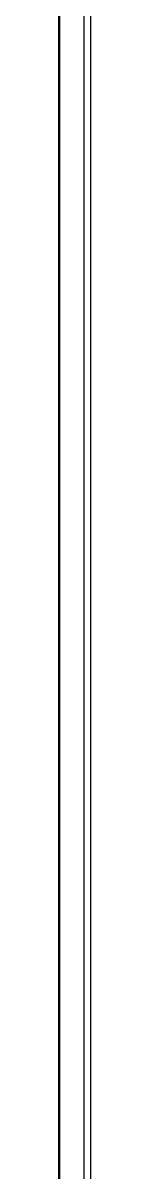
# Model space of a CAD drawing. Extents: x -4.2 to 4.2, y -5.7 to 5.7.
# Drawn here: x 2.0549 to 2.0612, y 3.6131 to 3.8372 of the extents above; entities that cross this region are included whole.
import ezdxf

# ---------------------------------------------------------------- set-up
doc = ezdxf.new("R2010")
doc.units = 0
doc.layers.get('0').update_dxf_attribs({"linetype": 'CONTINUOUS'})

msp = doc.modelspace()

# ---------------------------------------------------------------- linework, layer by layer
for p, q in [((2.06117, 3.96968), (2.06117, 3.4131)), ((2.06117, 3.96968), (2.06119, 3.41313)), ((2.05989, 3.87869), (2.05989, 3.41098)), ((2.05493, 3.86899), (2.05493, 3.31376)), ((2.0552, 3.31421), (2.0552, 3.86951))]:
    msp.add_line(p, q)

doc.saveas('drawing.dxf')
